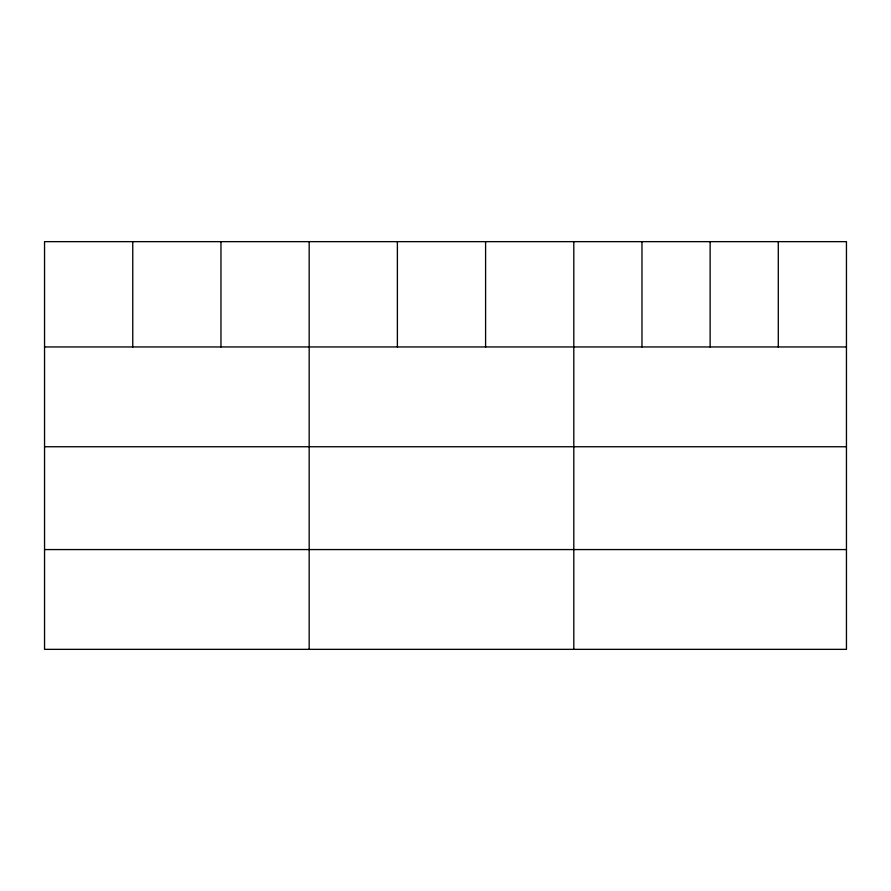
<?xml version="1.0" encoding="UTF-8"?>
<svg xmlns="http://www.w3.org/2000/svg" width="891" height="891" viewBox="0 0 891 891"><rect width="100%" height="100%" fill="white"/><g stroke="black" fill="none" stroke-linecap="round" stroke-linejoin="round"><path stroke-width="1.34" d="M44.55 346.955L846.45 346.955M44.55 446.747L846.45 446.747M44.55 549.569L846.45 549.569M778.288 241.65L778.288 346.955M710.127 241.65L710.127 346.955M641.966 241.65L641.966 346.955M573.804 241.65L573.804 649.35M485.595 241.65L485.595 346.955M397.386 241.65L397.386 346.955M309.177 241.65L309.177 649.35M220.968 241.65L220.968 346.955M132.759 241.65L132.759 346.955M846.45 241.65L44.55 241.65L44.55 649.35L846.45 649.35L846.45 241.65"/></g></svg>
